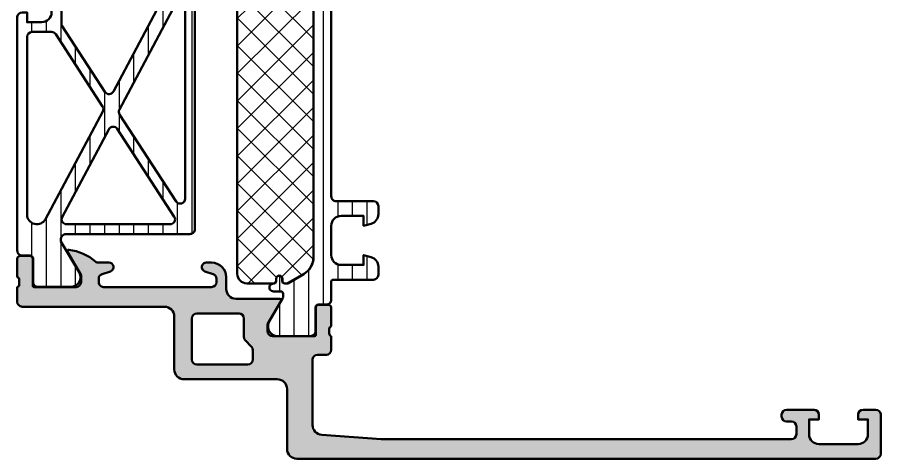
# Model space of a CAD drawing. Extents: x 0 to 88, y 0 to 90.
# Drawn here: x 0 to 88, y 0 to 45 of the extents above; entities that cross this region are included whole.
import ezdxf

# ---------------------------------------------------------------- set-up
doc = ezdxf.new("R2010")
doc.units = 0
for name, color, linetype, lineweight in [('0S-Alu contour', 7, 'Continuous', 50), ('0S-Alu hatch', 252, 'Continuous', 25), ('0S-Plastic contour', 254, 'Continuous', 50), ('0S-Plastic hatch', 253, 'Continuous', 25), ('0S-PT contour', 91, 'Continuous', 50), ('0S-PT hatch', 103, 'Continuous', 25)]:
    doc.layers.add(name, color=color, linetype=linetype, lineweight=lineweight)
pattern_1 = [(90, (0, 0), (-1.4859, 0), [])]

# ---------------------------------------------------------------- blocks, each defined once
blk = doc.blocks.new('462420__7B4C2131_1DA6_4DC6_90C8_83459484A9E3_')
at = {"layer": '0S-Alu hatch'}
h = blk.add_hatch(color=256, dxfattribs=at)
edge = h.paths.add_edge_path()
edge.add_line((31.49999999998789, 10.60000000000006), (30.59999999998816, 10.60000000000001))
edge.add_arc((30.59999999998819, 10.10000000000002), 0.4999999999999858, 90.00000000000325, 180)
edge.add_line((30.0999999999882, 10.10000000000002), (30.09999999998821, 3.431119203401294))
edge.add_arc((31.0999999999882, 3.431119203401294), 0.9999999999999928, 180, 265.9143832200242)
edge.add_line((31.02875295000028, 2.433660503570568), (37.09999999998762, 2))
edge.add_line((37.09999999998762, 2), (78.89999999998795, 2))
edge.add_arc((78.89999999998795, 2.5), 0.5, 270, 360)
edge.add_line((79.39999999998795, 2.5), (79.39999999998795, 3.299999999999997))
edge.add_arc((78.89999999998795, 3.299999999999997), 0.5, 0, 90)
edge.add_line((78.89999999998795, 3.799999999999997), (78.39999999998795, 3.799999999999997))
edge.add_ellipse((78.39999999998795, 4.299999999999997), major_axis=(-0.5, 0), ratio=1, start_angle=0, end_angle=90, ccw=False)
edge.add_line((77.89999999998795, 4.299999999999997), (77.89999999998795, 4.5))
edge.add_ellipse((78.39999999998795, 4.5), major_axis=(-0.5, 0), ratio=1, start_angle=270, end_angle=360, ccw=False)
edge.add_line((78.39999999998795, 5), (81.19999999998794, 5))
edge.add_ellipse((81.19999999998794, 4.5), major_axis=(-0.5, 0), ratio=1, start_angle=180, end_angle=270, ccw=False)
edge.add_line((81.69999999998792, 4.5), (81.69999999998792, 4))
edge.add_line((81.69999999998792, 4), (80.69999999998794, 4))
edge.add_line((80.69999999998794, 4), (80.69999999998794, 2.5))
edge.add_arc((81.69999999998792, 2.5), 1, 180, 270)
edge.add_line((81.69999999998792, 1.5), (85.69999999998795, 1.5))
edge.add_arc((85.69999999998795, 2.5), 1, 270, 360)
edge.add_line((86.69999999998795, 2.5), (86.69999999998795, 4))
edge.add_line((86.69999999998795, 4), (85.69999999998795, 4))
edge.add_line((85.69999999998795, 4), (85.69999999998795, 4.5))
edge.add_ellipse((86.19999999998794, 4.5), major_axis=(-0.5, 0), ratio=1, start_angle=270, end_angle=360, ccw=False)
edge.add_line((86.19999999998794, 5), (87.49999999998795, 5))
edge.add_ellipse((87.49999999998795, 4.5), major_axis=(-0.5, 0), ratio=1, start_angle=180, end_angle=270, ccw=False)
edge.add_line((87.99999999998793, 4.5), (87.99999999998793, 0.5))
edge.add_ellipse((87.49999999998795, 0.5), major_axis=(-0.5, 0), ratio=1, start_angle=90, end_angle=180, ccw=False)
edge.add_line((87.49999999998795, 0), (28.49999999998811, 0))
edge.add_ellipse((28.49999999998814, 0.9999999999999857), major_axis=(-0.9999999999999857, 0), ratio=1, start_angle=0, end_angle=89.9999999999979, ccw=False)
edge.add_line((27.49999999998816, 0.9999999999999856), (27.49999999998827, 7.100000000000093))
edge.add_arc((26.49999999998826, 7.100000000000093), 1.000000000000014, 0, 90)
edge.add_line((26.49999999998826, 8.100000000000108), (16.99999999998806, 8.099999999999994))
edge.add_ellipse((16.99999999998802, 9.099999999999964), major_axis=(-0.9999999999999715, 0), ratio=1, start_angle=0, end_angle=90.00000000000239, ccw=False)
edge.add_line((15.99999999998805, 9.099999999999964), (15.99999999998742, 14.50000000000021))
edge.add_arc((14.99999999998746, 14.50000000000011), 0.9999999999999573, 0, 90)
edge.add_line((14.99999999998746, 15.50000000000007), (0.4999999999874661, 15.49999999999996))
edge.add_ellipse((0.4999999999874661, 16), major_axis=(-0.5000000000000427, 0), ratio=1, start_angle=0, end_angle=90, ccw=False)
edge.add_line((-1.25766e-11, 16), (-1.25482e-11, 17.50000000000008))
edge.add_arc((-0.0788364465555702, 17.76752059199319), 0.2788950563274148, 286.4198764194888, 361.1645893740969)
edge.add_line((0.2000009999874575, 17.77318899999156), (0.2000009999874521, 18.22678299999157))
edge.add_arc((-0.0788670956557098, 18.23244365946864), 0.2789255417371437, 358.837129927111, 433.5754054446458)
edge.add_line((-1.25467e-11, 18.49998699999158), (-1.25482e-11, 20.37999800000009))
edge.add_ellipse((0.299999999987449, 20.37999800000009), major_axis=(-0.2999999999999971, 0), ratio=1, start_angle=270, end_angle=360, ccw=False)
edge.add_line((0.299999999987449, 20.67999800000008), (1.279974319030259, 20.6799980000001))
edge.add_ellipse((1.279974319030259, 20.37999800000009), major_axis=(-0.3000000000000114, 0), ratio=1, start_angle=180, end_angle=270, ccw=False)
edge.add_line((1.57997431903027, 20.37999800000009), (1.579974319030242, 17.62000000000007))
edge.add_arc((1.699974319030175, 17.62000000000009), 0.1199999999999335, 180, 270.0000000000068)
edge.add_line((1.699974319030189, 17.50000000000015), (5.999999999987409, 17.50000000000025))
edge.add_arc((5.999999999987394, 18.00000000000024), 0.4999999999999858, 270.0000000000017, 360)
edge.add_line((6.49999999998738, 18.00000000000024), (6.499999999987295, 18.70000000000033))
edge.add_line((6.499999999987295, 18.70000000000033), (5.118504542365101, 21.09282032302744))
edge.add_ellipse((5.238119784635784, 21.16188021535164), major_axis=(-0.1381197846483443, 0), ratio=1, start_angle=-89.99999999998221, end_angle=30.00000000001569, ccw=False)
edge.add_ellipse((4.671667993837488, 16.33219038521986), major_axis=(-5.00000000000004, 0), ratio=1, start_angle=228.2665297947457, end_angle=263.49497466561576, ccw=False)
edge.add_arc((8.166416600295022, 20.25), 0.2500000000000175, 228.2665297947344, 269.9999999999902)
edge.add_line((8.16641660029498, 19.99999999999998), (9.337875387965127, 19.99999999999998))
edge.add_ellipse((9.337875387965127, 19.53787538797771), major_axis=(-0.4621246120222793, 0), ratio=1, start_angle=108.6433784506776, end_angle=270, ccw=False)
edge.add_line((9.485605891383058, 19.1), (8.640161614869385, 18.81476380721474))
edge.add_arc((8.799999999987506, 18.34100047954698), 0.5000000000000062, 108.643378450681, 180)
edge.add_line((8.299999999987499, 18.34100047954698), (8.299999999987463, 17.99999999999994))
edge.add_arc((8.799999999987435, 17.99999999999997), 0.4999999999999716, 180, 270.0000000000017)
edge.add_line((8.799999999987447, 17.5), (19.79999999998749, 17.5))
edge.add_arc((19.79999999998745, 18.00000000000001), 0.5000000000000142, 270.0000000000049, 360)
edge.add_line((20.29999999998747, 18.00000000000001), (20.29999999998747, 18.341000479547))
edge.add_arc((19.79999999998749, 18.34100047954698), 0.4999999999999716, 0, 71.35662154932801)
edge.add_line((19.95983838510553, 18.81476380721474), (19.11439410859187, 19.09999999999999))
edge.add_ellipse((19.26212461200977, 19.53787538797772), major_axis=(-0.4621246120222896, 0), ratio=1, start_angle=-90, end_angle=71.35662154932629, ccw=False)
edge.add_line((19.26212461200977, 20.00000000000001), (19.79999999998749, 19.99999999999998))
edge.add_ellipse((19.79999999998749, 18.49999999999998), major_axis=(-1.5, 0), ratio=1, start_angle=180, end_angle=270, ccw=False)
edge.add_line((21.29999999998749, 18.49999999999998), (21.29999999998749, 17.29975144770239))
edge.add_arc((22.29975144768991, 17.29975144770243), 0.9997514477024225, 180, 270.0000000000017)
edge.add_line((22.29975144768994, 16.30000000000001), (26.76188021533947, 16.3))
edge.add_ellipse((26.76188021533949, 16.16188021535156), major_axis=(-0.1381197846484383, 0), ratio=1, start_angle=150.0000000000064, end_angle=270.0000000000088, ccw=False)
edge.add_line((26.88149545761028, 16.09282032302735), (25.4999999999881, 13.70000000000011))
edge.add_line((25.4999999999881, 13.70000000000011), (25.49999999998802, 13))
edge.add_arc((25.99999999998799, 13.00000000000001), 0.4999999999999716, 180, 269.9999999999992)
edge.add_line((25.99999999998799, 12.50000000000004), (30.30002568094519, 12.50000000000003))
edge.add_arc((30.30002568094519, 12.62), 0.1199999999999761, 270, 360)
edge.add_line((30.42002568094517, 12.62), (30.42002568094515, 15.379998))
edge.add_ellipse((30.72002568094516, 15.37999799999998), major_axis=(-0.3000000000000114, 0), ratio=1, start_angle=269.99999999999864, end_angle=360, ccw=False)
edge.add_line((30.72002568094517, 15.679998), (31.69999999998793, 15.679998))
edge.add_ellipse((31.69999999998792, 15.379998), major_axis=(-0.2999999999999971, 0), ratio=1, start_angle=180, end_angle=269.99999999999864, ccw=False)
edge.add_line((31.99999999998792, 15.379998), (31.99999999998794, 13.49998699999148))
edge.add_arc((32.07886709563111, 13.23244365946853), 0.2789255417371579, 106.4245945553544, 181.1628700728856)
edge.add_line((31.79999899998794, 13.22678299999147), (31.79999899998795, 12.77318899999147))
edge.add_arc((32.07883644653099, 12.7675205919931), 0.2788950563274235, 178.8354106259031, 253.5801235805071)
edge.add_line((31.99999999998794, 12.5), (31.99999999998752, 11.09999999999988))
edge.add_ellipse((31.49999999998788, 11.09999999999971), major_axis=(-0.4999999999996448, 0), ratio=1, start_angle=90.00000000000159, end_angle=180, ccw=False)
edge = h.paths.add_edge_path()
edge.add_arc((18.29999999998762, 14.29999999999999), 0.5, 90, 180)
edge.add_line((17.79999999998762, 14.29999999999997), (17.79999999998783, 10.10000000000002))
edge.add_arc((18.29999999998785, 10.10000000000002), 0.5000000000000142, 180, 270)
edge.add_line((18.29999999998785, 9.600000000000009), (23.49999999998811, 9.600000000000009))
edge.add_arc((23.49999999998811, 10.10000000000001), 0.5, 270, 360)
edge.add_line((23.99999999998811, 10.10000000000035), (23.99999999998742, 11.0928932188132))
edge.add_arc((23.49999999998747, 11.0928932188132), 0.4999999999999574, 0, 44.99999999998258)
edge.add_line((23.85355339058082, 11.44644660940634), (23.24644660939433, 12.05355339059329))
edge.add_ellipse((23.59999999998775, 12.40710678118644), major_axis=(-0.5000000000000142, 0), ratio=1, start_angle=0, end_angle=44.99999999997817, ccw=False)
edge.add_line((23.09999999998773, 12.40710678118645), (23.09999999998773, 14.29999999999998))
edge.add_arc((22.59999999998772, 14.29999999999998), 0.5000000000000142, 0, 89.99999999999837)
edge.add_line((22.59999999998773, 14.79999999999999), (18.29999999998762, 14.79999999999999))
at = {"layer": '0S-Alu contour', "color": 7}
for points in [[(-1.25467e-11, 18.49998699999158), (-1.25482e-11, 20.37999800000009)], [(0.299999999987449, 20.67999800000008), (1.279974319030259, 20.6799980000001)], [(1.57997431903027, 20.37999800000009), (1.579974319030242, 17.62000000000007)], [(6.49999999998738, 18.00000000000024), (6.499999999987295, 18.70000000000033), (5.118504542365101, 21.09282032302744)], [(8.16641660029498, 19.99999999999998), (9.337875387965127, 19.99999999999998)], [(19.26212461200977, 20.00000000000001), (19.79999999998749, 19.99999999999998)], [(9.485605891383058, 19.1), (8.640161614869385, 18.81476380721474)], [(19.95983838510553, 18.81476380721474), (19.11439410859187, 19.09999999999999)], [(21.29999999998749, 18.49999999999998), (21.29999999998749, 17.29975144770239)], [(0.2000009999874575, 17.77318899999156), (0.2000009999874521, 18.22678299999157)], [(8.299999999987499, 18.34100047954698), (8.299999999987463, 17.99999999999994)], [(20.29999999998747, 18.00000000000001), (20.29999999998747, 18.341000479547)], [(-1.25766e-11, 16), (-1.25482e-11, 17.50000000000008)], [(1.699974319030189, 17.50000000000015), (5.999999999987409, 17.50000000000025)], [(8.799999999987447, 17.5), (19.79999999998749, 17.5)], [(22.29975144768994, 16.30000000000001), (26.76188021533947, 16.3)], [(26.88149545761028, 16.09282032302735), (25.4999999999881, 13.70000000000011), (25.49999999998802, 13)], [(14.99999999998746, 15.50000000000007), (0.4999999999874661, 15.49999999999996)], [(30.42002568094517, 12.62), (30.42002568094515, 15.379998)], [(30.72002568094517, 15.679998), (31.69999999998793, 15.679998)], [(31.99999999998792, 15.379998), (31.99999999998794, 13.49998699999148)], [(15.99999999998805, 9.099999999999964), (15.99999999998742, 14.50000000000021)], [(17.79999999998762, 14.29999999999997), (17.79999999998783, 10.10000000000002)], [(22.59999999998773, 14.79999999999999), (18.29999999998762, 14.79999999999999)], [(23.09999999998773, 12.40710678118645), (23.09999999998773, 14.29999999999998)], [(31.79999899998794, 13.22678299999147), (31.79999899998795, 12.77318899999147)], [(25.99999999998799, 12.50000000000004), (30.30002568094519, 12.50000000000003)], [(31.99999999998794, 12.5), (31.99999999998752, 11.09999999999988)], [(23.85355339058082, 11.44644660940634), (23.24644660939433, 12.05355339059329)], [(23.99999999998811, 10.10000000000035), (23.99999999998742, 11.0928932188132)], [(31.49999999998789, 10.60000000000006), (30.59999999998816, 10.60000000000001)], [(30.0999999999882, 10.10000000000002), (30.09999999998821, 3.431119203401294)], [(18.29999999998785, 9.600000000000009), (23.49999999998811, 9.600000000000009)], [(26.49999999998826, 8.100000000000108), (16.99999999998806, 8.099999999999994)], [(27.49999999998816, 0.9999999999999856), (27.49999999998827, 7.100000000000093)], [(77.89999999998795, 4.299999999999997), (77.89999999998795, 4.5)], [(78.39999999998795, 5), (81.19999999998794, 5)], [(81.69999999998792, 4.5), (81.69999999998792, 4), (80.69999999998794, 4), (80.69999999998794, 2.5)], [(86.69999999998795, 2.5), (86.69999999998795, 4), (85.69999999998795, 4), (85.69999999998795, 4.5)], [(86.19999999998794, 5), (87.49999999998795, 5)], [(87.99999999998793, 4.5), (87.99999999998793, 0.5)], [(78.89999999998795, 3.799999999999997), (78.39999999998795, 3.799999999999997)], [(79.39999999998795, 2.5), (79.39999999998795, 3.299999999999997)], [(31.02875295000028, 2.433660503570568), (37.09999999998762, 2), (78.89999999998795, 2)], [(81.69999999998792, 1.5), (85.69999999998795, 1.5)], [(87.49999999998795, 0), (28.49999999998811, 0)]]:
    blk.add_lwpolyline(points, dxfattribs=at)
at = {"layer": '0S-Alu contour', "color": 7, "extrusion": (0, 0, -1)}
for centre, radius, start, end in [((-5.238119784635784, 21.16188021535164), 0.1381197846483443, 329.9999999999843, 89.99999999998232), ((-4.671667993837488, 16.33219038521986), 5.000000000000041, 96.50502533438426, 131.7334702052543), ((-0.299999999987449, 20.37999800000009), 0.2999999999999971, 0, 90), ((-1.279974319030259, 20.37999800000009), 0.3000000000000114, 90, 180), ((-9.337875387965127, 19.53787538797771), 0.4621246120222793, 90, 251.3566215493224), ((-19.26212461200977, 19.53787538797772), 0.4621246120222897, 288.6433784506737, 90), ((-19.79999999998749, 18.49999999999998), 1.5, 90, 180), ((-0.4999999999874661, 16), 0.5000000000000427, 270, 0), ((-26.76188021533949, 16.16188021535156), 0.1381197846484383, 89.99999999999118, 209.9999999999937), ((-30.72002568094516, 15.37999799999998), 0.3000000000000114, 0, 90.00000000000136), ((-31.69999999998792, 15.379998), 0.2999999999999971, 90.00000000000136, 180), ((-23.59999999998775, 12.40710678118644), 0.5000000000000142, 315.0000000000219, 0), ((-31.49999999998788, 11.09999999999971), 0.4999999999996448, 180, 269.9999999999984), ((-16.99999999998802, 9.099999999999964), 0.9999999999999715, 269.9999999999976, 0), ((-78.39999999998795, 4.5), 0.5, 0, 90), ((-81.19999999998794, 4.5), 0.5, 90, 180), ((-86.19999999998794, 4.5), 0.5, 0, 90), ((-87.49999999998795, 4.5), 0.5, 90, 180), ((-78.39999999998795, 4.299999999999997), 0.5, 270, 0), ((-28.49999999998814, 0.9999999999999857), 0.9999999999999857, 270.0000000000021, 0), ((-87.49999999998795, 0.5), 0.5, 180, 270)]:
    blk.add_arc(centre, radius, start, end, dxfattribs=at)
at = {"layer": '0S-Alu contour', "color": 7}
for centre, radius, start, end in [((8.166416600295022, 20.25), 0.2500000000000175, 228.2665297947344, 269.9999999999902), ((-0.0788670956557098, 18.23244365946864), 0.2789255417371437, 358.837129927111, 73.57540544464582), ((8.799999999987506, 18.34100047954698), 0.5000000000000062, 108.643378450681, 180), ((19.79999999998749, 18.34100047954698), 0.4999999999999716, 0, 71.35662154932801), ((-0.0788364465555702, 17.76752059199319), 0.2788950563274148, 286.4198764194888, 1.164589374096924), ((1.699974319030175, 17.62000000000009), 0.1199999999999335, 180, 270.0000000000068), ((5.999999999987394, 18.00000000000024), 0.4999999999999858, 270.0000000000017, 0), ((8.799999999987435, 17.99999999999997), 0.4999999999999716, 180, 270.0000000000017), ((19.79999999998745, 18.00000000000001), 0.5000000000000142, 270.0000000000049, 0), ((22.29975144768991, 17.29975144770243), 0.9997514477024225, 180, 270.0000000000017), ((14.99999999998746, 14.50000000000011), 0.9999999999999573, 0, 90), ((18.29999999998762, 14.29999999999999), 0.5, 90, 180), ((22.59999999998772, 14.29999999999998), 0.5000000000000142, 0, 89.99999999999837), ((32.07886709563111, 13.23244365946853), 0.2789255417371579, 106.4245945553544, 181.1628700728856), ((25.99999999998799, 13.00000000000001), 0.4999999999999716, 180, 269.9999999999992), ((30.30002568094519, 12.62), 0.1199999999999761, 270, 0), ((32.07883644653099, 12.7675205919931), 0.2788950563274235, 178.8354106259031, 253.5801235805071), ((23.49999999998747, 11.0928932188132), 0.4999999999999574, 0, 44.99999999998258), ((30.59999999998819, 10.10000000000002), 0.4999999999999858, 90.00000000000325, 180), ((18.29999999998785, 10.10000000000002), 0.5000000000000142, 180, 270), ((23.49999999998811, 10.10000000000001), 0.5, 270, 0), ((26.49999999998826, 7.100000000000093), 1.000000000000014, 0, 90), ((78.89999999998795, 3.299999999999997), 0.5, 0, 90), ((31.0999999999882, 3.431119203401294), 0.9999999999999928, 180, 265.9143832200242), ((78.89999999998795, 2.5), 0.5, 270, 0), ((81.69999999998792, 2.5), 1, 180, 270), ((85.69999999998795, 2.5), 1, 270, 0)]:
    blk.add_arc(centre, radius, start, end, dxfattribs=at)
blk = doc.blocks.new('284595__37BB6D9A_B1AC_47A7_ABD9_42343E9E145E___C35CDD88_B9D5_4D62_87E3_75F803675598_')
at = {"layer": '0S-Plastic hatch'}
h = blk.add_hatch(dxfattribs=at)
h.set_pattern_fill('ANSI31', color=256, scale=0.4680000000000001, angle=45, style=0)
h.set_pattern_definition(pattern_1)
edge = h.paths.add_edge_path()
edge.add_arc((12.80019265293163, 51.00005420464269), 0.5000000000000071, 90.0000000000016, 180)
edge.add_line((12.30019265293162, 51.00005420464269), (12.30019265293163, 50.50005420464271))
edge.add_line((12.30019265293163, 50.50005420464271), (16.00019265293142, 50.50005420464271))
edge.add_line((16.00019265293142, 50.50005420464271), (16.00019265293142, 50.00005420464271))
edge.add_ellipse((14.00019265293142, 50.00005420464271), major_axis=(-2, 0), ratio=1, start_angle=90.00000000000011, end_angle=180, ccw=False)
edge.add_line((14.00019265293143, 48.00005420464271), (8.30019265293161, 48.0000542046427))
edge.add_ellipse((8.300192652931624, 49.00005420464269), major_axis=(-0.9999999999999928, 0), ratio=1, start_angle=0, end_angle=89.9999999999992, ccw=False)
edge.add_line((7.300192652931631, 49.00005420464269), (7.30019265293162, 50.5000542046427))
edge.add_line((7.30019265293162, 50.5000542046427), (8.300192652931626, 50.50005420464271))
edge.add_line((8.300192652931626, 50.50005420464271), (8.300192652931626, 51.0000542046427))
edge.add_arc((7.800192652931627, 51.0000542046427), 0.5, 0, 90.00000000000081)
edge.add_line((7.80019265293162, 51.5000542046427), (0.500192652931446, 51.49999999999995))
edge.add_arc((0.500192652931446, 50.99999999999995), 0.5, 90, 180)
edge.add_line((0.000192652931446, 50.99999999999995), (0.000192652931446, 50.00005420464272))
edge.add_arc((0.500192652931446, 50.00005420464271), 0.5, 180, 270)
edge.add_line((0.5001926529314459, 49.50005420464271), (1.000192652931445, 49.50005420464271))
edge.add_line((1.000192652931445, 49.50005420464271), (1.000192652931445, 50.50005420464271))
edge.add_line((1.000192652931445, 50.50005420464271), (2.500192652931445, 50.50005420464271))
edge.add_ellipse((2.500192652931445, 49.50005420464271), major_axis=(-1, 0), ratio=1, start_angle=180, end_angle=270, ccw=False)
edge.add_line((3.500192652931445, 49.50005420464271), (3.500192652931445, 45.50005420464271))
edge.add_ellipse((2.500192652931445, 45.50005420464271), major_axis=(-1, 0), ratio=1, start_angle=90, end_angle=180, ccw=False)
edge.add_line((2.500192652931445, 44.50005420464271), (1.000192652931445, 44.50005420464271))
edge.add_line((1.000192652931445, 44.50005420464271), (1.000192652931445, 45.50005420464271))
edge.add_line((1.000192652931445, 45.50005420464271), (0.5001506626006176, 45.50005420464271))
edge.add_arc((0.5001506626006176, 45.00005420464271), 0.5, 90, 180)
edge.add_line((0.0001506626006176, 45.00005420464271), (0.0001506626006034, 21.20999432108359))
edge.add_arc((0.50014798369142, 21.20999432108359), 0.4999973210908167, 180, 270.0003069820262)
edge.add_line((0.5001506626006172, 20.70999699999994), (1.310481995933947, 20.70999699999994))
edge.add_ellipse((1.310481995933947, 20.40999699999995), major_axis=(-0.2999999999999971, 0), ratio=1, start_angle=180, end_angle=270, ccw=False)
edge.add_line((1.610481995933945, 20.40999699999995), (1.610150045536933, 18.00999861706363))
edge.add_arc((2.110146022975548, 18.00999597743856), 0.4999959774455833, 179.9996975182267, 270.0003024811858)
edge.add_line((2.110148662600621, 17.50999999999995), (5.438317572865127, 17.50999999999995))
edge.add_arc((5.438317572865134, 18.50999999999995), 1, 269.9999999999996, 389.5194087327969)
edge.add_line((6.30850641221742, 19.00271836160901), (4.448737838418196, 22.15383274160786))
edge.add_ellipse((5.003376893027461, 22.32179237508853), major_axis=(-0.579512656787427, 0), ratio=1, start_angle=-86.1540975737505, end_angle=16.84772494551629, ccw=False)
edge.add_line((4.964507086350863, 22.89999999999999), (17.60019265293126, 22.89999999999982))
edge.add_arc((17.60019265293127, 23.39999999999981), 0.4999999999999858, 269.9999999999984, 360)
edge.add_line((18.10019265293126, 23.39999999999981), (18.10023464326203, 62.64722325026703))
edge.add_ellipse((19.10023464326202, 62.64722325026706), major_axis=(-0.9999999999999857, 0), ratio=1, start_angle=299.99999999999983, end_angle=360, ccw=False)
edge.add_line((18.60023464326203, 63.51324865405149), (20.40023464326193, 64.55247913859267))
edge.add_arc((19.90023464326204, 65.4185045423771), 0.9999999999999372, 299.9999999999943, 360)
edge.add_line((20.90023464326198, 65.4185045423771), (20.90023464326203, 65.92584774310478))
edge.add_ellipse((21.40023464326199, 65.92584774310475), major_axis=(-0.4999999999999645, 0), ratio=1, start_angle=330.00000340065685, end_angle=360, ccw=False)
edge.add_line((20.96722192653164, 66.17584771740428), (22.28571614136166, 68.45954699999996))
edge.add_arc((21.44446349237032, 69.00018192527712), 0.9999960709244806, 327.272983900159, 441.8183919481004)
edge.add_line((21.58677414136167, 69.98999999999997), (18.11023264326223, 69.98999999999998))
edge.add_arc((18.11023000363715, 69.49000402256134), 0.4999959774456117, 89.99969751881291, 180.0003024817733)
edge.add_line((17.6102340261985, 69.49000138293114), (17.61056597659553, 67.09000299999994))
edge.add_ellipse((17.31056597659555, 67.09000299999994), major_axis=(-0.2999999999999829, 0), ratio=1, start_angle=89.99999999999733, end_angle=180, ccw=False)
edge.add_line((17.31056597659553, 66.79000299999996), (16.50023464326218, 66.79000299999993))
edge.add_arc((16.50023196435298, 66.29000567891634), 0.4999973210907599, 89.99969301797297, 180)
edge.add_line((16.00023464326222, 66.29000567891634), (16.00019265293143, 52.50005420464272))
edge.add_ellipse((15.00019265293142, 52.50005420464272), major_axis=(-1.00000000000001, 0), ratio=1, start_angle=90, end_angle=180, ccw=False)
edge.add_line((15.00019265293142, 51.50005420464271), (12.80019265293161, 51.5000542046427))
edge = h.paths.add_edge_path()
edge.add_ellipse((1.500192652931453, 43.0000542046427), major_axis=(-0.5000000000000071, 0), ratio=1, start_angle=270.0000000000008, end_angle=360, ccw=False)
edge.add_line((1.500192652931445, 43.5000542046427), (3.500290775534182, 43.50005420464269))
edge.add_ellipse((3.500290775534189, 43.00005420464271), major_axis=(-0.4999999999999858, 0), ratio=1, start_angle=213.0000000000009, end_angle=270.0000000000008, ccw=False)
edge.add_line((3.919626059506885, 43.27237372215022), (8.697688923989979, 35.9148021222292))
edge.add_ellipse((8.278353640017265, 35.64248260472169), major_axis=(-0.5000000000000008, 0), ratio=1, start_angle=151.9999999999997, end_angle=212.9999999999997, ccw=False)
edge.add_line((8.719827436446728, 35.40774682332874), (2.881994291834079, 24.42837952797969))
edge.add_ellipse((2.000192652931453, 24.89999999999999), major_axis=(-1.000000000000006, 0), ratio=1, start_angle=0, end_angle=151.8604636096524, ccw=False)
edge.add_line((1.000192652931446, 24.89999999999999), (1.000192652931445, 43.0000542046427))
edge = h.paths.add_edge_path()
edge.add_ellipse((10.84641469703832, 35.36017227563164), major_axis=(-0.5000000000000017, 0), ratio=1, start_angle=-27.999999999999318, end_angle=33.000000000000625, ccw=False)
edge.add_line((10.40494090060886, 35.59490805702458), (16.15871885650181, 46.41619053439877))
edge.add_ellipse((16.60019265293128, 46.18145475300583), major_axis=(-0.4999999999999981, 0), ratio=1, start_angle=180, end_angle=332.0000000000003, ccw=False)
edge.add_line((17.10019265293127, 46.18145475300583), (17.10019265293125, 26.50013119178348))
edge.add_ellipse((16.60019265293125, 26.50013119178348), major_axis=(-0.5000000000000036, 0), ratio=1, start_angle=33.0000000000004, end_angle=180, ccw=False)
edge.add_line((16.18085736895854, 26.22781167427596), (10.42707941306561, 35.08785275812412))
edge = h.paths.add_edge_path()
edge.add_ellipse((5.80019265293161, 50.00005420464269), major_axis=(-0.5000000000000214, 0), ratio=1, start_angle=180, end_angle=269.99999999999875, ccw=False)
edge.add_line((6.300192652931631, 50.00005420464269), (6.300192652931627, 49.00005420464272))
edge.add_arc((8.300192652931639, 49.00005420464272), 2.00000000000001, 180, 270.0000000000002)
edge.add_line((8.300192652931646, 47.00005420464271), (14.05142686463508, 47.00005420464269))
edge.add_ellipse((14.05142686463508, 46.50005420464269), major_axis=(-0.5, 0), ratio=1, start_angle=152.0000000000005, end_angle=270, ccw=False)
edge.add_line((14.49290066106455, 46.26531842324975), (9.793371878570913, 37.42679026735715))
edge.add_ellipse((9.35189808214145, 37.66152604875009), major_axis=(-0.4999999999999981, 0), ratio=1, start_angle=33, end_angle=152.0000000000004, ccw=False)
edge.add_line((8.932562798168737, 37.38920653124258), (4.580857368958731, 44.09024525452474))
edge.add_ellipse((5.000192652931442, 44.36256477203225), major_axis=(-0.4999999999999979, 0), ratio=1, start_angle=0, end_angle=33, ccw=False)
edge.add_line((4.500192652931445, 44.36256477203225), (4.500192652931445, 50.00005420464272))
edge.add_ellipse((5.000192652931445, 50.0000542046427), major_axis=(-0.5, 0), ratio=1, start_angle=270.00000000000125, end_angle=360, ccw=False)
edge.add_line((5.000192652931435, 50.5000542046427), (5.80019265293162, 50.50005420464271))
edge = h.paths.add_edge_path()
edge.add_line((15.57930720991457, 23.89999999999985), (5.018787725450327, 23.89999999999999))
edge.add_ellipse((5.018787725450334, 24.39999999999999), major_axis=(-0.5, 0), ratio=1, start_angle=-27.999999999999602, end_angle=89.9999999999992, ccw=False)
edge.add_line((4.577313929020869, 24.63473578139293), (9.331396458484681, 33.57586461299617))
edge.add_ellipse((9.772870254914142, 33.34112883160322), major_axis=(-0.4999999999999949, 0), ratio=1, start_angle=213.0000000000002, end_angle=332.0000000000001, ccw=False)
edge.add_line((10.19220553888685, 33.61344834911073), (15.99864249388728, 24.67231951750735))
edge.add_ellipse((15.57930720991458, 24.39999999999983), major_axis=(-0.4999999999999859, 0), ratio=1, start_angle=89.9999999999992, end_angle=213.0000000000009, ccw=False)
at = {"layer": '0S-Alu contour', "color": 7}
for points in [[(5.000192652931435, 50.5000542046427), (5.80019265293162, 50.50005420464271)], [(4.500192652931445, 44.36256477203225), (4.500192652931445, 50.00005420464272)], [(6.300192652931631, 50.00005420464269), (6.300192652931627, 49.00005420464272)], [(8.300192652931646, 47.00005420464271), (14.05142686463508, 47.00005420464269)], [(14.49290066106455, 46.26531842324975), (9.793371878570913, 37.42679026735715)], [(10.40494090060886, 35.59490805702458), (16.15871885650181, 46.41619053439877)], [(17.10019265293127, 46.18145475300583), (17.10019265293125, 26.50013119178348)], [(8.932562798168737, 37.38920653124258), (4.580857368958731, 44.09024525452474)], [(1.500192652931445, 43.5000542046427), (3.500290775534182, 43.50005420464269)], [(3.919626059506885, 43.27237372215022), (8.697688923989979, 35.9148021222292)], [(1.000192652931446, 24.89999999999999), (1.000192652931445, 43.0000542046427)], [(8.719827436446728, 35.40774682332874), (2.881994291834079, 24.42837952797969)], [(16.18085736895854, 26.22781167427596), (10.42707941306561, 35.08785275812412)], [(4.577313929020869, 24.63473578139293), (9.331396458484681, 33.57586461299617)], [(10.19220553888685, 33.61344834911073), (15.99864249388728, 24.67231951750735)], [(15.57930720991457, 23.89999999999985), (5.018787725450327, 23.89999999999999)]]:
    blk.add_lwpolyline(points, dxfattribs=at)
at = {"layer": '0S-Alu contour', "color": 7, "extrusion": (0, 0, -1)}
for centre, radius, start, end in [((-5.000192652931445, 50.0000542046427), 0.5, 0, 89.99999999999876), ((-5.80019265293161, 50.00005420464269), 0.5000000000000214, 90.00000000000122, 180), ((-14.05142686463508, 46.50005420464269), 0.5, 90, 207.9999999999996), ((-16.60019265293128, 46.18145475300583), 0.4999999999999981, 27.99999999999969, 180), ((-5.000192652931442, 44.36256477203225), 0.4999999999999979, 327, 0), ((-1.500192652931453, 43.0000542046427), 0.5000000000000071, 0, 89.9999999999992), ((-3.500290775534189, 43.00005420464271), 0.4999999999999858, 89.99999999999923, 146.9999999999991), ((-9.35189808214145, 37.66152604875009), 0.4999999999999981, 207.9999999999997, 327), ((-8.278353640017265, 35.64248260472169), 0.5000000000000008, 147.0000000000003, 208.0000000000004), ((-10.84641469703832, 35.36017227563164), 0.5000000000000017, 326.9999999999994, 27.9999999999994), ((-9.772870254914142, 33.34112883160322), 0.4999999999999949, 27.99999999999988, 146.9999999999998), ((-16.60019265293125, 26.50013119178348), 0.5000000000000036, 180, 326.9999999999996), ((-2.000192652931453, 24.89999999999999), 1.000000000000006, 208.1395363903477, 0), ((-15.57930720991458, 24.39999999999983), 0.4999999999999859, 146.9999999999991, 270.0000000000008), ((-5.018787725450334, 24.39999999999999), 0.5, 270.0000000000008, 27.99999999999958)]:
    blk.add_arc(centre, radius, start, end, dxfattribs=at)
at = {"layer": '0S-Alu contour', "color": 7}
blk.add_arc((8.300192652931639, 49.00005420464272), 2.00000000000001, 180, 270.0000000000002, dxfattribs=at)
at = {"layer": '0S-Plastic contour', "color": 7}
for points in [[(21.58677414136167, 69.98999999999997), (18.11023264326223, 69.98999999999998)], [(17.6102340261985, 69.49000138293114), (17.61056597659553, 67.09000299999994)], [(20.96722192653164, 66.17584771740428), (22.28571614136166, 68.45954699999996)], [(16.00023464326222, 66.29000567891634), (16.00019265293143, 52.50005420464272)], [(17.31056597659553, 66.79000299999996), (16.50023464326218, 66.79000299999993)], [(20.90023464326198, 65.4185045423771), (20.90023464326203, 65.92584774310478)], [(18.60023464326203, 63.51324865405149), (20.40023464326193, 64.55247913859267)], [(18.10019265293126, 23.39999999999981), (18.10023464326203, 62.64722325026703)], [(7.80019265293162, 51.5000542046427), (0.500192652931446, 51.49999999999995)], [(15.00019265293142, 51.50005420464271), (12.80019265293161, 51.5000542046427)], [(0.000192652931446, 50.99999999999995), (0.000192652931446, 50.00005420464272)], [(0.5001926529314459, 49.50005420464271), (1.000192652931445, 49.50005420464271), (1.000192652931445, 50.50005420464271), (2.500192652931445, 50.50005420464271)], [(7.300192652931631, 49.00005420464269), (7.30019265293162, 50.5000542046427), (8.300192652931626, 50.50005420464271), (8.300192652931626, 51.0000542046427)], [(12.30019265293162, 51.00005420464269), (12.30019265293163, 50.50005420464271), (16.00019265293142, 50.50005420464271), (16.00019265293142, 50.00005420464271)], [(3.500192652931445, 49.50005420464271), (3.500192652931445, 45.50005420464271)], [(14.00019265293143, 48.00005420464271), (8.30019265293161, 48.0000542046427)], [(0.0001506626006176, 45.00005420464271), (0.0001506626006034, 21.20999432108359)], [(2.500192652931445, 44.50005420464271), (1.000192652931445, 44.50005420464271), (1.000192652931445, 45.50005420464271), (0.5001506626006176, 45.50005420464271)], [(4.964507086350863, 22.89999999999999), (17.60019265293126, 22.89999999999982)], [(6.30850641221742, 19.00271836160901), (4.448737838418196, 22.15383274160786)], [(0.5001506626006172, 20.70999699999994), (1.310481995933947, 20.70999699999994)], [(1.610481995933945, 20.40999699999995), (1.610150045536933, 18.00999861706363)], [(2.110148662600621, 17.50999999999995), (5.438317572865127, 17.50999999999995)]]:
    blk.add_lwpolyline(points, dxfattribs=at)
for centre, radius, start, end in [((18.11023000363715, 69.49000402256134), 0.4999959774456117, 89.99969751881291, 180.0003024817733), ((21.44446349237032, 69.00018192527712), 0.9999960709244806, 327.272983900159, 81.81839194810036), ((16.50023196435298, 66.29000567891634), 0.4999973210907599, 89.99969301797297, 180), ((19.90023464326204, 65.4185045423771), 0.9999999999999372, 299.9999999999943, 0), ((0.500192652931446, 50.99999999999995), 0.5, 90, 180), ((7.800192652931627, 51.0000542046427), 0.5, 0, 90.00000000000081), ((12.80019265293163, 51.00005420464269), 0.5000000000000071, 90.0000000000016, 180), ((0.500192652931446, 50.00005420464271), 0.5, 180, 270), ((0.5001506626006176, 45.00005420464271), 0.5, 90, 180), ((17.60019265293127, 23.39999999999981), 0.4999999999999858, 269.9999999999984, 0), ((0.50014798369142, 21.20999432108359), 0.4999973210908167, 180, 270.0003069820262), ((5.438317572865134, 18.50999999999995), 1, 269.9999999999996, 29.51940873279692), ((2.110146022975548, 18.00999597743856), 0.4999959774455833, 179.9996975182267, 270.0003024811858)]:
    blk.add_arc(centre, radius, start, end, dxfattribs=at)
at = {"layer": '0S-Plastic contour', "color": 7, "extrusion": (0, 0, -1)}
for centre, radius, start, end in [((-17.31056597659555, 67.09000299999994), 0.2999999999999829, 180, 270.0000000000027), ((-21.40023464326199, 65.92584774310475), 0.4999999999999645, 0, 29.99999659934317), ((-19.10023464326202, 62.64722325026706), 0.9999999999999857, 0, 60.00000000000018), ((-15.00019265293142, 52.50005420464272), 1.00000000000001, 180, 270), ((-2.500192652931445, 49.50005420464271), 1, 90, 180), ((-14.00019265293142, 50.00005420464271), 2, 180, 269.9999999999999), ((-8.300192652931624, 49.00005420464269), 0.9999999999999928, 270.0000000000008, 0), ((-2.500192652931445, 45.50005420464271), 1, 180, 270), ((-5.003376893027461, 22.32179237508853), 0.579512656787427, 343.1522750544837, 86.15409757375052), ((-1.310481995933947, 20.40999699999995), 0.2999999999999971, 90, 180)]:
    blk.add_arc(centre, radius, start, end, dxfattribs=at)
blk = doc.blocks.new('284595__5C0EF20D_AB7E_4D8A_B367_73EB8039D634___D7AFE30B_F49C_481A_81E3_E2A28C86DF83_')
at = {"layer": '0S-Plastic hatch'}
h = blk.add_hatch(dxfattribs=at)
h.set_pattern_fill('ANSI31', color=256, scale=0.4680000000000001, angle=45, style=0)
h.set_pattern_definition(pattern_1)
edge = h.paths.add_edge_path()
edge.add_line((35.30015066260033, 61.75000000004715), (36.05896970770288, 61.95332495038378))
edge.add_arc((35.80015066260041, 62.91925077667278), 0.999999999999923, 284.9999999999981, 360)
edge.add_line((36.80015066260033, 62.91925077667276), (36.80015066260033, 63.75000000004715))
edge.add_arc((36.30015066260035, 63.75000000004717), 0.4999999999999858, 0, 89.99999999999837)
edge.add_line((36.30015066260036, 64.25000000004715), (32.20015066260034, 64.2500000000471))
edge.add_ellipse((32.20015066260034, 64.4500000000471), major_axis=(-0.2000000000000028, 0), ratio=1, start_angle=0, end_angle=90.00000000000199, ccw=False)
edge.add_line((32.00015066260033, 64.45000000004708), (32.00015066260033, 66.29000567895662))
edge.add_arc((31.50015334150264, 66.29000567895662), 0.4999973210976947, 0, 90.000306982025)
edge.add_line((31.50015066259345, 66.79000300004714), (30.6898193292601, 66.79000300004714))
edge.add_ellipse((30.68981932926009, 67.09000300004713), major_axis=(-0.2999999999999971, 0), ratio=1, start_angle=0, end_angle=90.00000000000068, ccw=False)
edge.add_line((30.3898193292601, 67.09000300004713), (30.39015127965712, 69.4900013829834))
edge.add_arc((29.8901553022185, 69.4900040226085), 0.4999959774455904, 359.9996975182267, 450.0003024811834)
edge.add_line((29.89015266259345, 69.99000000004712), (26.41361116449394, 69.99000000004713))
edge.add_arc((26.5559218134853, 69.00018192532428), 0.9999960709244748, 98.18160805190004, 212.7270160998402)
edge.add_line((25.71466916449395, 68.45954700004714), (27.03318601380511, 66.17580851337485))
edge.add_ellipse((26.60017329707475, 65.9258085390753), major_axis=(-0.4999999999999692, 0), ratio=1, start_angle=179.9942561767025, end_angle=209.9999965993448, ccw=False)
edge.add_line((27.10017329456228, 65.92575841476129), (27.10015066259092, 65.70000000006468))
edge.add_ellipse((26.85015066257343, 65.70000000006465), major_axis=(-0.2500000000174865, 0), ratio=1, start_angle=89.9999999999983, end_angle=180, ccw=False)
edge.add_line((26.85015066257343, 65.45000000004717), (26.09974402320934, 65.45000000004713))
edge.add_arc((26.09974402320934, 65.05074092693037), 0.3992590731167524, 89.99999999999947, 269.9999999999995)
edge.add_ellipse((26.09974402320935, 64.35000000004703), major_axis=(-0.3014818537665889, 0), ratio=1, start_angle=180, end_angle=270.00000000000273, ccw=False)
edge.add_line((26.40122587697594, 64.35000000004703), (26.40122587697592, 64.14942920476088))
edge.add_arc((26.70065508168968, 64.1494292047609), 0.2994292047137605, 180, 360)
edge.add_line((27.00008428640344, 64.14942920476093), (27.00008428640345, 64.3500000000472))
edge.add_ellipse((27.30008428640342, 64.35000000004717), major_axis=(-0.2999999999999723, 0), ratio=1, start_angle=273.39363927145496, end_angle=360, ccw=False)
edge.add_line((27.28232562051499, 64.64947392175964), (27.46516347206077, 64.64947392175966))
edge.add_ellipse((27.46516347206089, 64.44947392175958), major_axis=(-0.2000000000000881, 0), ratio=1, start_angle=240.0000000000384, end_angle=270.0000000000366, ccw=False)
edge.add_line((27.56516347206082, 64.6226790025166), (29.20015066260036, 63.67871870793687))
edge.add_ellipse((28.20015066260044, 61.94666790036809), major_axis=(-1.999999999999881, 0), ratio=1, start_angle=180, end_angle=240.0000000000009, ccw=False)
edge.add_line((30.20015066260032, 61.94666790036809), (30.20015066260033, 20.55333209967898))
edge.add_ellipse((28.20015066260037, 20.55333209967901), major_axis=(-1.999999999999964, 0), ratio=1, start_angle=119.9999999999988, end_angle=180, ccw=False)
edge.add_line((29.20015066260031, 18.82128129211014), (27.56516347206082, 17.87732099753063))
edge.add_ellipse((27.46516347206062, 18.0505260782874), major_axis=(-0.2000000000000027, 0), ratio=1, start_angle=90.0000000000702, end_angle=120.00000000006699, ccw=False)
edge.add_line((27.46516347206087, 17.8505260782874), (27.28232562051497, 17.85052607828746))
edge.add_ellipse((27.3000842864034, 18.1499999999999), major_axis=(-0.2999999999999501, 0), ratio=1, start_angle=0, end_angle=86.60636072854561, ccw=False)
edge.add_line((27.00008428640345, 18.1499999999999), (27.00008428640345, 18.35057079528616))
edge.add_arc((26.70065508168969, 18.35057079528617), 0.2994292047137641, 0, 180)
edge.add_line((26.40122587697592, 18.35057079528619), (26.40122587697593, 18.14999999999989))
edge.add_ellipse((26.0997440232094, 18.15), major_axis=(-0.3014818537665214, 0), ratio=1, start_angle=89.99999999998789, end_angle=180, ccw=False)
edge.add_arc((26.09974402320935, 17.4492590731167), 0.3992590731167773, 90.00000000000048, 270.0000000000005)
edge.add_line((26.09974402320935, 17.04999999999993), (26.85015066257347, 17.04999999999992))
edge.add_ellipse((26.85015066257345, 16.79999999998244), major_axis=(-0.2500000000174793, 0), ratio=1, start_angle=180, end_angle=269.9999999999943, ccw=False)
edge.add_line((27.10015066259093, 16.79999999998244), (27.10017329456228, 16.57424158528556))
edge.add_ellipse((26.60017329707474, 16.57419146097176), major_axis=(-0.4999999999999855, 0), ratio=1, start_angle=150.0000034006545, end_angle=180.0057438232342, ccw=False)
edge.add_line((27.0331860138051, 16.3241914866722), (25.71466916449395, 14.04045299999993))
edge.add_arc((26.5559218134853, 13.49981807472278), 0.99999607092447, 147.2729839001595, 261.8183919481001)
edge.add_line((26.41361116449394, 12.50999999999994), (29.89015266259344, 12.50999999999993))
edge.add_arc((29.8901553022185, 13.00999597743855), 0.4999959774455833, 269.9996975188158, 360.0003024817733)
edge.add_line((30.39015127965711, 13.00999861706875), (30.38981932926009, 15.40999699999992))
edge.add_ellipse((30.68981932926011, 15.40999699999992), major_axis=(-0.3000000000000114, 0), ratio=1, start_angle=270, end_angle=360, ccw=False)
edge.add_line((30.68981932926011, 15.70999699999993), (31.50015066259346, 15.70999699999993))
edge.add_arc((31.50015334150265, 16.20999432109045), 0.4999973210976948, 269.9996930179747, 360)
edge.add_line((32.00015066260034, 16.20999432109045), (32.00015066260033, 18.04999999999987))
edge.add_ellipse((32.20015066260036, 18.04999999999992), major_axis=(-0.2000000000000242, 0), ratio=1, start_angle=270.0000000000122, end_angle=360, ccw=False)
edge.add_line((32.20015066260032, 18.24999999999995), (36.30015066260035, 18.24999999999988))
edge.add_arc((36.30015066260034, 18.74999999999988), 0.5, 270.0000000000008, 360)
edge.add_line((36.80015066260034, 18.74999999999988), (36.80015066260033, 19.58074922337425))
edge.add_arc((35.80015066260035, 19.58074922337427), 0.9999999999999857, 0, 74.99999999999902)
edge.add_line((36.05896970770288, 20.54667504966332), (35.30015066260033, 20.74999999999994))
edge.add_line((35.30015066260033, 20.74999999999994), (35.30015066260033, 19.74999999999994))
edge.add_line((35.30015066260033, 19.74999999999994), (33.00015066260034, 19.74999999999994))
edge.add_ellipse((33.00015066260034, 20.74999999999994), major_axis=(-1, 0), ratio=1, start_angle=0, end_angle=90, ccw=False)
edge.add_line((32.00015066260033, 20.74999999999994), (32.00015066260033, 23.75000000000001))
edge.add_ellipse((33.00015066260026, 23.74999999999994), major_axis=(-0.999999999999929, 0), ratio=1, start_angle=269.99999999999676, end_angle=360, ccw=False)
edge.add_line((33.00015066260032, 24.74999999999987), (35.30015066260033, 24.74999999999993))
edge.add_line((35.30015066260033, 24.74999999999993), (35.30015066260033, 23.75))
edge.add_line((35.30015066260033, 23.75), (36.0589697077028, 23.95332495033648))
edge.add_arc((35.80015066260024, 24.91925077662564), 1.000000000000101, 285.0000000000001, 360)
edge.add_line((36.80015066260035, 24.91925077662564), (36.80015066260033, 25.74999999999997))
edge.add_arc((36.30015066260037, 25.74999999999997), 0.4999999999999645, 0, 89.99999999999837)
edge.add_line((36.30015066260038, 26.24999999999994), (32.50015066260033, 26.24999999999995))
edge.add_ellipse((32.50015066260032, 26.74999999999994), major_axis=(-0.4999999999999858, 0), ratio=1, start_angle=0, end_angle=90.00000000000159, ccw=False)
edge.add_line((32.00015066260033, 26.74999999999994), (32.00015066260033, 55.75000000004709))
edge.add_ellipse((32.50015066260033, 55.75000000004712), major_axis=(-0.5, 0), ratio=1, start_angle=270.0000000000008, end_angle=360, ccw=False)
edge.add_line((32.50015066260033, 56.25000000004712), (36.3001506626004, 56.25000000004713))
edge.add_arc((36.30015066260037, 56.75000000004708), 0.4999999999999574, 270.0000000000041, 360)
edge.add_line((36.80015066260033, 56.75000000004708), (36.80015066260034, 57.58074922342154))
edge.add_arc((35.80015066260036, 57.58074922342153), 0.9999999999999786, 0, 75.00000000000098)
edge.add_line((36.05896970770286, 58.54667504971058), (35.30015066260033, 58.75000000004713))
edge.add_line((35.30015066260033, 58.75000000004713), (35.30015066260033, 57.75000000004713))
edge.add_line((35.30015066260033, 57.75000000004713), (33.00015066260036, 57.75000000004713))
edge.add_ellipse((33.00015066260033, 58.75000000004712), major_axis=(-0.9999999999999928, 0), ratio=1, start_angle=0, end_angle=90.00000000000199, ccw=False)
edge.add_line((32.00015066260033, 58.75000000004712), (32.00015066260033, 61.75000000004718))
edge.add_ellipse((33.00015066260034, 61.75000000004714), major_axis=(-1, 0), ratio=1, start_angle=269.99999999999756, end_angle=360, ccw=False)
edge.add_line((33.00015066260038, 62.75000000004713), (35.30015066260033, 62.75000000004708))
edge.add_line((35.30015066260033, 62.75000000004708), (35.30015066260033, 61.75000000004715))
at = {"layer": '0S-Plastic contour', "color": 7}
for points in [[(29.89015266259345, 69.99000000004712), (26.41361116449394, 69.99000000004713)], [(30.3898193292601, 67.09000300004713), (30.39015127965712, 69.4900013829834)], [(25.71466916449395, 68.45954700004714), (27.03318601380511, 66.17580851337485)], [(31.50015066259345, 66.79000300004714), (30.6898193292601, 66.79000300004714)], [(32.00015066260033, 64.45000000004708), (32.00015066260033, 66.29000567895662)], [(26.85015066257343, 65.45000000004717), (26.09974402320934, 65.45000000004713)], [(27.10017329456228, 65.92575841476129), (27.10015066259092, 65.70000000006468)], [(26.40122587697594, 64.35000000004703), (26.40122587697592, 64.14942920476088)], [(27.00008428640344, 64.14942920476093), (27.00008428640345, 64.3500000000472)], [(27.28232562051499, 64.64947392175964), (27.46516347206077, 64.64947392175966)], [(27.56516347206082, 64.6226790025166), (29.20015066260036, 63.67871870793687)], [(36.30015066260036, 64.25000000004715), (32.20015066260034, 64.2500000000471)], [(36.80015066260033, 62.91925077667276), (36.80015066260033, 63.75000000004715)], [(33.00015066260038, 62.75000000004713), (35.30015066260033, 62.75000000004708), (35.30015066260033, 61.75000000004715)], [(30.20015066260032, 61.94666790036809), (30.20015066260033, 20.55333209967898)], [(32.00015066260033, 58.75000000004712), (32.00015066260033, 61.75000000004718)], [(35.30015066260033, 61.75000000004715), (36.05896970770288, 61.95332495038378)], [(36.05896970770286, 58.54667504971058), (35.30015066260033, 58.75000000004713), (35.30015066260033, 57.75000000004713), (33.00015066260036, 57.75000000004713)], [(36.80015066260033, 56.75000000004708), (36.80015066260034, 57.58074922342154)], [(32.00015066260033, 26.74999999999994), (32.00015066260033, 55.75000000004709)], [(32.50015066260033, 56.25000000004712), (36.3001506626004, 56.25000000004713)], [(36.30015066260038, 26.24999999999994), (32.50015066260033, 26.24999999999995)], [(36.80015066260035, 24.91925077662564), (36.80015066260033, 25.74999999999997)], [(33.00015066260032, 24.74999999999987), (35.30015066260033, 24.74999999999993), (35.30015066260033, 23.75), (36.0589697077028, 23.95332495033648)], [(32.00015066260033, 20.74999999999994), (32.00015066260033, 23.75000000000001)], [(36.05896970770288, 20.54667504966332), (35.30015066260033, 20.74999999999994), (35.30015066260033, 19.74999999999994), (33.00015066260034, 19.74999999999994)], [(36.80015066260034, 18.74999999999988), (36.80015066260033, 19.58074922337425)], [(29.20015066260031, 18.82128129211014), (27.56516347206082, 17.87732099753063)], [(26.40122587697592, 18.35057079528619), (26.40122587697593, 18.14999999999989)], [(27.00008428640345, 18.1499999999999), (27.00008428640345, 18.35057079528616)], [(27.46516347206087, 17.8505260782874), (27.28232562051497, 17.85052607828746)], [(32.00015066260034, 16.20999432109045), (32.00015066260033, 18.04999999999987)], [(32.20015066260032, 18.24999999999995), (36.30015066260035, 18.24999999999988)], [(26.09974402320935, 17.04999999999993), (26.85015066257347, 17.04999999999992)], [(27.10015066259093, 16.79999999998244), (27.10017329456228, 16.57424158528556)], [(27.0331860138051, 16.3241914866722), (25.71466916449395, 14.04045299999993)], [(30.39015127965711, 13.00999861706875), (30.38981932926009, 15.40999699999992)], [(30.68981932926011, 15.70999699999993), (31.50015066259346, 15.70999699999993)], [(26.41361116449394, 12.50999999999994), (29.89015266259344, 12.50999999999993)]]:
    blk.add_lwpolyline(points, dxfattribs=at)
for centre, radius, start, end in [((26.5559218134853, 69.00018192532428), 0.9999960709244748, 98.18160805190004, 212.7270160998402), ((29.8901553022185, 69.4900040226085), 0.4999959774455904, 359.9996975182267, 90.00030248118344), ((31.50015334150264, 66.29000567895662), 0.4999973210976947, 0, 90.000306982025), ((26.09974402320934, 65.05074092693037), 0.3992590731167524, 89.99999999999947, 269.9999999999995), ((36.30015066260035, 63.75000000004717), 0.4999999999999858, 0, 89.99999999999837), ((26.70065508168968, 64.1494292047609), 0.2994292047137605, 180, 0), ((35.80015066260041, 62.91925077667278), 0.999999999999923, 284.9999999999981, 0), ((35.80015066260036, 57.58074922342153), 0.9999999999999786, 0, 75.00000000000098), ((36.30015066260037, 56.75000000004708), 0.4999999999999574, 270.0000000000041, 0), ((36.30015066260037, 25.74999999999997), 0.4999999999999645, 0, 89.99999999999837), ((35.80015066260024, 24.91925077662564), 1.000000000000101, 285.0000000000001, 0), ((35.80015066260035, 19.58074922337427), 0.9999999999999857, 0, 74.99999999999902), ((26.70065508168969, 18.35057079528617), 0.2994292047137641, 0, 180), ((36.30015066260034, 18.74999999999988), 0.5, 270.0000000000008, 0), ((26.09974402320935, 17.4492590731167), 0.3992590731167773, 90.00000000000048, 270.0000000000005), ((31.50015334150265, 16.20999432109045), 0.4999973210976948, 269.9996930179747, 0), ((26.5559218134853, 13.49981807472278), 0.99999607092447, 147.2729839001595, 261.8183919481001), ((29.8901553022185, 13.00999597743855), 0.4999959774455833, 269.9996975188158, 0.0003024817733149)]:
    blk.add_arc(centre, radius, start, end, dxfattribs=at)
at = {"layer": '0S-Plastic contour', "color": 7, "extrusion": (0, 0, -1)}
for centre, radius, start, end in [((-30.68981932926009, 67.09000300004713), 0.2999999999999971, 269.9999999999993, 0), ((-26.60017329707475, 65.9258085390753), 0.4999999999999692, 150.0000034006552, 180.0057438232976), ((-26.85015066257343, 65.70000000006465), 0.2500000000174865, 180, 270.0000000000017), ((-26.09974402320935, 64.35000000004703), 0.3014818537665889, 89.99999999999729, 180), ((-27.30008428640342, 64.35000000004717), 0.2999999999999723, 0, 86.60636072854504), ((-27.46516347206089, 64.44947392175958), 0.2000000000000881, 89.99999999996336, 119.9999999999616), ((-32.20015066260034, 64.4500000000471), 0.2000000000000028, 269.999999999998, 0), ((-28.20015066260044, 61.94666790036809), 1.999999999999881, 119.9999999999991, 180), ((-33.00015066260034, 61.75000000004714), 1, 0, 90.00000000000244), ((-33.00015066260033, 58.75000000004712), 0.9999999999999928, 269.999999999998, 0), ((-32.50015066260033, 55.75000000004712), 0.5, 0, 89.9999999999992), ((-32.50015066260032, 26.74999999999994), 0.4999999999999858, 269.9999999999984, 0), ((-33.00015066260026, 23.74999999999994), 0.999999999999929, 0, 90.00000000000325), ((-28.20015066260037, 20.55333209967901), 1.999999999999964, 180, 240.0000000000012), ((-33.00015066260034, 20.74999999999994), 1, 270, 0), ((-26.0997440232094, 18.15), 0.3014818537665214, 180, 270.0000000000122), ((-27.3000842864034, 18.1499999999999), 0.2999999999999501, 273.3936392714544, 0), ((-27.46516347206062, 18.0505260782874), 0.2000000000000027, 239.999999999933, 269.9999999999298), ((-32.20015066260036, 18.04999999999992), 0.2000000000000242, 0, 89.99999999998779), ((-26.85015066257345, 16.79999999998244), 0.2500000000174793, 90.0000000000057, 180), ((-26.60017329707474, 16.57419146097176), 0.4999999999999855, 179.9942561767658, 209.9999965993456), ((-30.68981932926011, 15.40999699999992), 0.3000000000000114, 0, 90)]:
    blk.add_arc(centre, radius, start, end, dxfattribs=at)
blk = doc.blocks.new('442350__B95D3B58_2203_4C36_9F94_1247F569BA89_')
at = {"layer": '0S-PT hatch'}
h = blk.add_hatch(dxfattribs=at)
h.set_pattern_fill('ANSI37', color=256, scale=0.625, angle=90, style=0)
h.set_pattern_definition([(135, (0, 0), (-1.403165018917055, -1.403165018917055), []), (225, (0, 0), (1.403165018917055, -1.403165018917055), [])])
edge = h.paths.add_edge_path()
edge.add_ellipse((23.40015066260034, 18.84979668030443), major_axis=(-0.9799999999999897, 0), ratio=1, start_angle=0, end_angle=90, ccw=False)
edge.add_line((22.42015066260035, 18.84979668030443), (22.42015066260033, 63.65020331974259))
edge.add_ellipse((23.40015066260031, 63.65020331974259), major_axis=(-0.9799999999999826, 0), ratio=1, start_angle=269.999999998998, end_angle=360, ccw=False)
edge.add_line((23.40015066261745, 64.63020331974258), (26.099744023209, 64.63020331969544))
edge.add_ellipse((26.09974402320917, 64.3497966803043), major_axis=(-0.2804066393911455, 0), ratio=1, start_angle=180, end_angle=270.0000000000341, ccw=False)
edge.add_line((26.38015066260031, 64.3497966803043), (26.38015066260032, 64.14922588506539))
edge.add_arc((26.70011747450188, 64.14922588506539), 0.3199668119015619, 180, 360)
edge.add_line((27.02008428640344, 64.14922588506539), (27.02008428640345, 64.34979668035163))
edge.add_ellipse((27.30008428640345, 64.34979668035163), major_axis=(-0.2800000000000011, 0), ratio=1, start_angle=273.5127870640265, end_angle=360, ccw=False)
edge.add_line((27.2829283229319, 64.62927060206412), (27.46516347206081, 64.62927060206412))
edge.add_ellipse((27.46516347206079, 64.44927060206419), major_axis=(-0.1799999999999358, 0), ratio=1, start_angle=239.9999999999913, end_angle=269.9999999999932, ccw=False)
edge.add_line((27.55516347206078, 64.60515517474532), (29.19015066260033, 63.66119488016575))
edge.add_ellipse((28.20015066260033, 61.94646458067258), major_axis=(-1.97999999999998, 0), ratio=1, start_angle=180, end_angle=239.9999999999999, ccw=False)
edge.add_line((30.18015066260032, 61.94646458067258), (30.18015066260034, 20.55312877998352))
edge.add_ellipse((28.20015066260035, 20.55312877998354), major_axis=(-1.979999999999989, 0), ratio=1, start_angle=119.99999999999969, end_angle=180, ccw=False)
edge.add_line((29.19015066260033, 18.83839848049035), (27.55516347206079, 17.89443818591077))
edge.add_ellipse((27.46516347206078, 18.05032275859197), major_axis=(-0.1800000000000064, 0), ratio=1, start_angle=90.00000000000222, end_angle=120.00000000000139, ccw=False)
edge.add_line((27.46516347206079, 17.87032275859196), (27.28292832293195, 17.87032275859196))
edge.add_ellipse((27.30008428640344, 18.14979668030445), major_axis=(-0.2799999999999795, 0), ratio=1, start_angle=0, end_angle=86.48721293598499, ccw=False)
edge.add_line((27.02008428640346, 18.14979668030445), (27.02008428640345, 18.3503674755907))
edge.add_arc((26.70065508168969, 18.3503674755907), 0.3194292047137601, 0, 180)
edge.add_line((26.38122587697593, 18.3503674755907), (26.38122587697593, 18.14979668030446))
edge.add_ellipse((26.10122587697592, 18.14979668030446), major_axis=(-0.2800000000000082, 0), ratio=1, start_angle=90.00000000000148, end_angle=180, ccw=False)
edge.add_line((26.10122587697592, 17.86979668030445), (23.40015066260034, 17.86979668030445))
at = {"layer": '0S-PT contour', "color": 7}
for points in [[(23.40015066261745, 64.63020331974258), (26.099744023209, 64.63020331969544)], [(26.38015066260031, 64.3497966803043), (26.38015066260032, 64.14922588506539)], [(27.02008428640344, 64.14922588506539), (27.02008428640345, 64.34979668035163)], [(27.2829283229319, 64.62927060206412), (27.46516347206081, 64.62927060206412)], [(27.55516347206078, 64.60515517474532), (29.19015066260033, 63.66119488016575)], [(22.42015066260035, 18.84979668030443), (22.42015066260033, 63.65020331974259)], [(30.18015066260032, 61.94646458067258), (30.18015066260034, 20.55312877998352)], [(29.19015066260033, 18.83839848049035), (27.55516347206079, 17.89443818591077)], [(26.10122587697592, 17.86979668030445), (23.40015066260034, 17.86979668030445)], [(26.38122587697593, 18.3503674755907), (26.38122587697593, 18.14979668030446)], [(27.02008428640346, 18.14979668030445), (27.02008428640345, 18.3503674755907)], [(27.46516347206079, 17.87032275859196), (27.28292832293195, 17.87032275859196)]]:
    blk.add_lwpolyline(points, dxfattribs=at)
at = {"layer": '0S-PT contour', "color": 7, "extrusion": (0, 0, -1)}
for centre, radius, start, end in [((-23.40015066260031, 63.65020331974259), 0.9799999999999826, 0, 90.000000001002), ((-26.09974402320917, 64.3497966803043), 0.2804066393911455, 89.99999999996587, 180), ((-27.30008428640345, 64.34979668035163), 0.2800000000000011, 0, 86.48721293597352), ((-27.46516347206079, 64.44927060206419), 0.1799999999999358, 90.0000000000068, 120.0000000000087), ((-28.20015066260033, 61.94646458067258), 1.97999999999998, 120.0000000000001, 180), ((-28.20015066260035, 20.55312877998354), 1.979999999999989, 180, 240.0000000000003), ((-23.40015066260034, 18.84979668030443), 0.9799999999999897, 270, 0), ((-26.10122587697592, 18.14979668030446), 0.2800000000000082, 180, 269.9999999999985), ((-27.30008428640344, 18.14979668030445), 0.2799999999999795, 273.512787064015, 0), ((-27.46516347206078, 18.05032275859197), 0.1800000000000064, 239.9999999999986, 269.9999999999978)]:
    blk.add_arc(centre, radius, start, end, dxfattribs=at)
at = {"layer": '0S-PT contour', "color": 7}
for centre, radius, start, end in [((26.70011747450188, 64.14922588506539), 0.3199668119015619, 180, 0), ((26.70065508168969, 18.3503674755907), 0.3194292047137601, 0, 180)]:
    blk.add_arc(centre, radius, start, end, dxfattribs=at)
blk = doc.blocks.new('442350__1BAC1B9F_E508_446A_91FD_F2140A3C5813_')
at = {"layer": '0S-Alu contour', "color": 7}
blk.add_blockref('462420__7B4C2131_1DA6_4DC6_90C8_83459484A9E3_', (0, 0), dxfattribs=at)
at = {"layer": '0S-Plastic contour', "color": 7}
for name in ['284595__37BB6D9A_B1AC_47A7_ABD9_42343E9E145E___C35CDD88_B9D5_4D62_87E3_75F803675598_', '284595__5C0EF20D_AB7E_4D8A_B367_73EB8039D634___D7AFE30B_F49C_481A_81E3_E2A28C86DF83_']:
    blk.add_blockref(name, (0, 0), dxfattribs=at)
at = {"layer": '0S-PT contour', "color": 7}
blk.add_blockref('442350__B95D3B58_2203_4C36_9F94_1247F569BA89_', (0, 0), dxfattribs=at)

msp = doc.modelspace()

# ---------------------------------------------------------------- block references
at = {"layer": '0S-Alu contour', "color": 7}
msp.add_blockref('442350__1BAC1B9F_E508_446A_91FD_F2140A3C5813_', (0, 0), dxfattribs=at)

doc.saveas('drawing.dxf')
